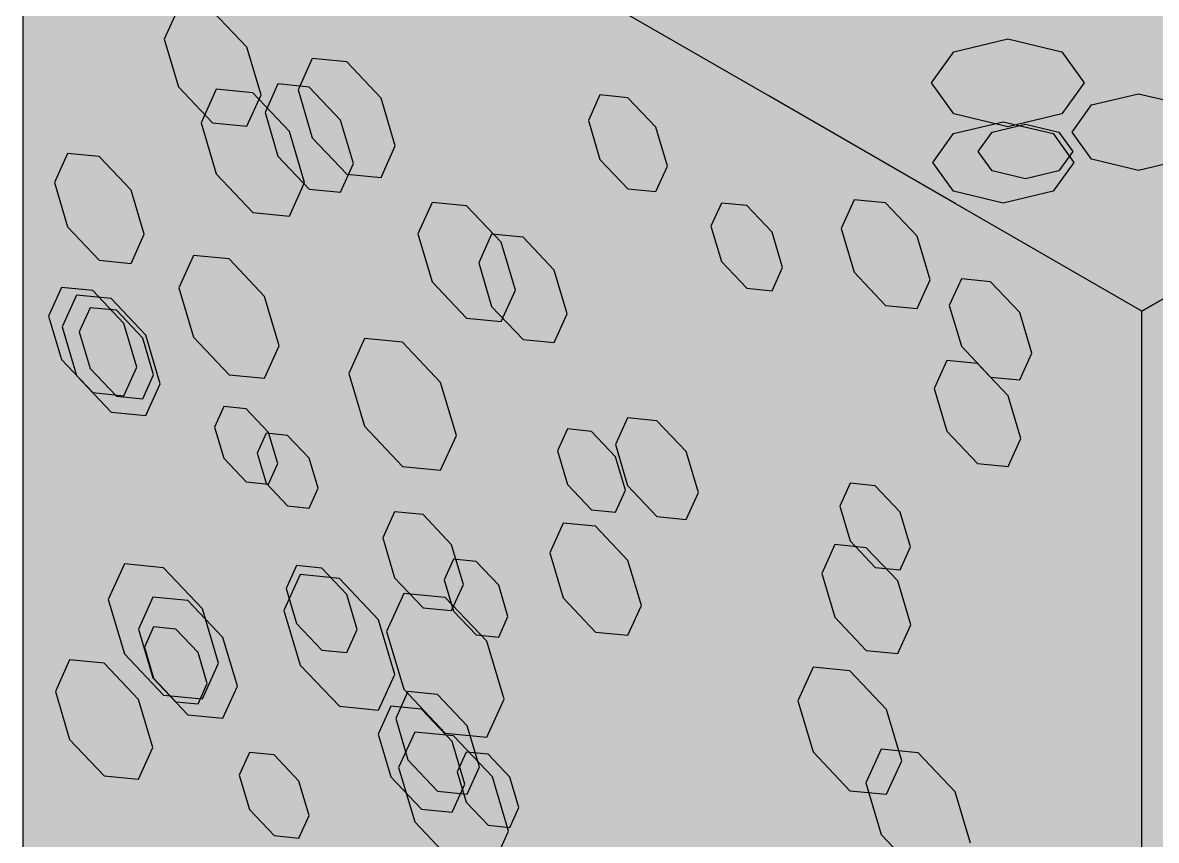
# Model space of a CAD drawing. Header units: metres. Extents: x 0 to 14.2, y 0 to 5.9.
# Drawn here: x 11.7598 to 12.023, y 0.8121 to 1.002 of the extents above; entities that cross this region are included whole.
import ezdxf

# ---------------------------------------------------------------- set-up
doc = ezdxf.new("R2010")
doc.units = ezdxf.units.M
doc.header["$LTSCALE"] = 0.25
doc.layers.add('ISO-ARISTAS', color=8, linetype='CONTINUOUS')
doc.layers.add('ISO-CONCRETO-SUP', color=254, linetype='CONTINUOUS', true_color=0xe8e8e8)

msp = doc.modelspace()

# ---------------------------------------------------------------- linework, layer by layer
at = {"layer": 'ISO-ARISTAS', "color": 250}
for p, q in [((11.75981, 1.025), (11.75981, 0.965)), ((11.93301, 0.985), (11.88971, 1.01)), ((11.93301, 0.985), (11.88971, 1.01)), ((11.79596, 1.00551), (11.79266, 0.99823)), ((11.81186, 0.99633), (11.80391, 1.00472)), ((11.79266, 0.99823), (11.79596, 0.98714)), ((11.97601, 0.99527), (11.98852, 0.99826)), ((11.98852, 0.99826), (12.00103, 0.99527)), ((11.81515, 0.98524), (11.81186, 0.99633)), ((11.97082, 0.98805), (11.97601, 0.99527)), ((12.00103, 0.99527), (12.00622, 0.98805)), ((11.82705, 0.99374), (11.82375, 0.98643)), ((11.83503, 0.99295), (11.82705, 0.99374)), ((11.84302, 0.98452), (11.83503, 0.99295)), ((11.79596, 0.98714), (11.80391, 0.97875)), ((11.81908, 0.98779), (11.81607, 0.98115)), ((11.82633, 0.98707), (11.81908, 0.98779)), ((11.83359, 0.97941), (11.82633, 0.98707)), ((11.97601, 0.98082), (11.97082, 0.98805)), ((12.00622, 0.98805), (12.00103, 0.98082)), ((11.80475, 0.98655), (11.80123, 0.97877)), ((11.81324, 0.98571), (11.80475, 0.98655)), ((11.81186, 0.97796), (11.81515, 0.98524)), ((11.82173, 0.97674), (11.81324, 0.98571)), ((11.82375, 0.98643), (11.82705, 0.97531)), ((11.84632, 0.9734), (11.84302, 0.98452)), ((11.89382, 0.98524), (11.89114, 0.97931)), ((11.9003, 0.9846), (11.89382, 0.98524)), ((11.90679, 0.97776), (11.9003, 0.9846)), ((11.97631, 0.96), (11.93301, 0.985)), ((11.97631, 0.96), (11.93301, 0.985)), ((12.00795, 0.98293), (12.01887, 0.98554)), ((12.01887, 0.98554), (12.0298, 0.98293)), ((12.00342, 0.97662), (12.00795, 0.98293)), ((11.81607, 0.98115), (11.81908, 0.97104)), ((11.83659, 0.9693), (11.83359, 0.97941)), ((11.89114, 0.97931), (11.89382, 0.97027)), ((11.98852, 0.97783), (11.97601, 0.98082)), ((12.00103, 0.98082), (11.98852, 0.97783)), ((11.80123, 0.97877), (11.80475, 0.96693)), ((11.80391, 0.97875), (11.81186, 0.97796)), ((11.82525, 0.9649), (11.82173, 0.97674)), ((11.90947, 0.96872), (11.90679, 0.97776)), ((11.97587, 0.97625), (11.98745, 0.97901)), ((11.98164, 0.97211), (11.98485, 0.97659)), ((11.98485, 0.97659), (11.99261, 0.97844)), ((11.98745, 0.97901), (11.99902, 0.97625)), ((11.99261, 0.97844), (12.00037, 0.97659)), ((12.00037, 0.97659), (12.00358, 0.97211)), ((12.00795, 0.97031), (12.00342, 0.97662)), ((11.82705, 0.97531), (11.83503, 0.96688)), ((11.97107, 0.96956), (11.97587, 0.97625)), ((11.99902, 0.97625), (12.00382, 0.96956)), ((11.77022, 0.97167), (11.76716, 0.96492)), ((11.7776, 0.97094), (11.77022, 0.97167)), ((11.84302, 0.96609), (11.84632, 0.9734)), ((11.98485, 0.96763), (11.98164, 0.97211)), ((12.00358, 0.97211), (12.00037, 0.96763)), ((11.78498, 0.96315), (11.7776, 0.97094)), ((11.81908, 0.97104), (11.82633, 0.96338)), ((11.83359, 0.96266), (11.83659, 0.9693)), ((11.89382, 0.97027), (11.9003, 0.96343)), ((11.90679, 0.96279), (11.90947, 0.96872)), ((11.97587, 0.96288), (11.97107, 0.96956)), ((12.00382, 0.96956), (11.99902, 0.96288)), ((12.01887, 0.9677), (12.00795, 0.97031)), ((12.0298, 0.97031), (12.01887, 0.9677)), ((11.80475, 0.96693), (11.81324, 0.95796)), ((11.83503, 0.96688), (11.84302, 0.96609)), ((11.99261, 0.96577), (11.98485, 0.96763)), ((12.00037, 0.96763), (11.99261, 0.96577)), ((11.75981, 0.965), (11.75981, 0.905)), ((11.76716, 0.96492), (11.77022, 0.95463)), ((11.82173, 0.95712), (11.82525, 0.9649)), ((11.82633, 0.96338), (11.83359, 0.96266)), ((11.9003, 0.96343), (11.90679, 0.96279)), ((12.01962, 0.935), (12.07158, 0.965)), ((12.07158, 0.965), (12.01962, 0.935)), ((11.78803, 0.95287), (11.78498, 0.96315)), ((11.95286, 0.96088), (11.94984, 0.95421)), ((11.96015, 0.96016), (11.95286, 0.96088)), ((11.98745, 0.96011), (11.97587, 0.96288)), ((11.99902, 0.96288), (11.98745, 0.96011)), ((11.85489, 0.96027), (11.85158, 0.95295)), ((11.86288, 0.95948), (11.85489, 0.96027)), ((11.87087, 0.95104), (11.86288, 0.95948)), ((11.92201, 0.96013), (11.91958, 0.95474)), ((11.92789, 0.95954), (11.92201, 0.96013)), ((11.93378, 0.95333), (11.92789, 0.95954)), ((11.96744, 0.95246), (11.96015, 0.96016)), ((12.01962, 0.935), (11.97631, 0.96)), ((12.01962, 0.935), (11.97631, 0.96)), ((11.81324, 0.95796), (11.82173, 0.95712)), ((11.77022, 0.95463), (11.7776, 0.94684)), ((11.78498, 0.94611), (11.78803, 0.95287)), ((11.85158, 0.95295), (11.85489, 0.94181)), ((11.86868, 0.95293), (11.86567, 0.94627)), ((11.87596, 0.95221), (11.86868, 0.95293)), ((11.91958, 0.95474), (11.92201, 0.94654)), ((11.93621, 0.94514), (11.93378, 0.95333)), ((11.94984, 0.95421), (11.95286, 0.94404)), ((11.87418, 0.9399), (11.87087, 0.95104)), ((11.88323, 0.94453), (11.87596, 0.95221)), ((11.97046, 0.9423), (11.96744, 0.95246)), ((11.79949, 0.94797), (11.79608, 0.94043)), ((11.80773, 0.94716), (11.79949, 0.94797)), ((11.7776, 0.94684), (11.78498, 0.94611)), ((11.81597, 0.93846), (11.80773, 0.94716)), ((11.86567, 0.94627), (11.86868, 0.93613)), ((11.92201, 0.94654), (11.92789, 0.94033)), ((11.93378, 0.93975), (11.93621, 0.94514)), ((11.88625, 0.93439), (11.88323, 0.94453)), ((11.95286, 0.94404), (11.96015, 0.93634)), ((11.96744, 0.93562), (11.97046, 0.9423)), ((11.97774, 0.94251), (11.97493, 0.93631)), ((11.98452, 0.94184), (11.97774, 0.94251)), ((11.7688, 0.94053), (11.76579, 0.93388)), ((11.77606, 0.93981), (11.7688, 0.94053)), ((11.78332, 0.93215), (11.77606, 0.93981)), ((11.79608, 0.94043), (11.79949, 0.92895)), ((11.85489, 0.94181), (11.86288, 0.93337)), ((11.87087, 0.93258), (11.87418, 0.9399)), ((11.92789, 0.94033), (11.93378, 0.93975)), ((11.99129, 0.93469), (11.98452, 0.94184)), ((11.77229, 0.93873), (11.76895, 0.93134)), ((11.78036, 0.93793), (11.77229, 0.93873)), ((11.78842, 0.92941), (11.78036, 0.93793)), ((11.81938, 0.92698), (11.81597, 0.93846)), ((11.77545, 0.93582), (11.77292, 0.93023)), ((11.78156, 0.93522), (11.77545, 0.93582)), ((11.78767, 0.92877), (11.78156, 0.93522)), ((11.86868, 0.93613), (11.87596, 0.92845)), ((11.88323, 0.92773), (11.88625, 0.93439)), ((11.96015, 0.93634), (11.96744, 0.93562)), ((11.97493, 0.93631), (11.97774, 0.92687)), ((11.9941, 0.92524), (11.99129, 0.93469)), ((12.01962, 0.875), (12.01962, 0.935)), ((12.01962, 0.875), (12.01962, 0.935)), ((11.76579, 0.93388), (11.7688, 0.92376)), ((11.78632, 0.92203), (11.78332, 0.93215)), ((11.86288, 0.93337), (11.87087, 0.93258)), ((11.76895, 0.93134), (11.77229, 0.9201)), ((11.77292, 0.93023), (11.77545, 0.92171)), ((11.79176, 0.91817), (11.78842, 0.92941)), ((11.79021, 0.92025), (11.78767, 0.92877)), ((11.79949, 0.92895), (11.80773, 0.92025)), ((11.81597, 0.91944), (11.81938, 0.92698)), ((11.83918, 0.92865), (11.83553, 0.92057)), ((11.84801, 0.92778), (11.83918, 0.92865)), ((11.85683, 0.91846), (11.84801, 0.92778)), ((11.87596, 0.92845), (11.88323, 0.92773)), ((11.97774, 0.92687), (11.98452, 0.91971)), ((11.7688, 0.92376), (11.77606, 0.9161)), ((11.99129, 0.91904), (11.9941, 0.92524)), ((11.77545, 0.92171), (11.78156, 0.91526)), ((11.78332, 0.91538), (11.78632, 0.92203)), ((11.97439, 0.92356), (11.97144, 0.91706)), ((11.98149, 0.92285), (11.97439, 0.92356)), ((11.98859, 0.91536), (11.98149, 0.92285)), ((11.77229, 0.9201), (11.78036, 0.91159)), ((11.78767, 0.91466), (11.79021, 0.92025)), ((11.80773, 0.92025), (11.81597, 0.91944)), ((11.83553, 0.92057), (11.83918, 0.90827)), ((11.98452, 0.91971), (11.99129, 0.91904)), ((11.77606, 0.9161), (11.78332, 0.91538)), ((11.78842, 0.91079), (11.79176, 0.91817)), ((11.86049, 0.90616), (11.85683, 0.91846)), ((11.97144, 0.91706), (11.97439, 0.90715)), ((11.78156, 0.91526), (11.78767, 0.91466)), ((11.99153, 0.90546), (11.98859, 0.91536)), ((11.78036, 0.91159), (11.78842, 0.91079)), ((11.80652, 0.91284), (11.80437, 0.90809)), ((11.81171, 0.91233), (11.80652, 0.91284)), ((11.8169, 0.90685), (11.81171, 0.91233)), ((11.80437, 0.90809), (11.80652, 0.90085)), ((11.83918, 0.90827), (11.84801, 0.89896)), ((11.90023, 0.91026), (11.89741, 0.90402)), ((11.90705, 0.90958), (11.90023, 0.91026)), ((11.91386, 0.90239), (11.90705, 0.90958)), ((11.8163, 0.90665), (11.81422, 0.90206)), ((11.82131, 0.90615), (11.8163, 0.90665)), ((11.81905, 0.89961), (11.8169, 0.90685)), ((11.82632, 0.90086), (11.82131, 0.90615)), ((11.85683, 0.89808), (11.86049, 0.90616)), ((11.8863, 0.90765), (11.88399, 0.90254)), ((11.89188, 0.90709), (11.8863, 0.90765)), ((11.89746, 0.9012), (11.89188, 0.90709)), ((11.97439, 0.90715), (11.98149, 0.89966)), ((11.98859, 0.89895), (11.99153, 0.90546)), ((11.75981, 0.905), (11.75981, 0.845)), ((11.89741, 0.90402), (11.90023, 0.89452)), ((11.80652, 0.90085), (11.81171, 0.89537)), ((11.81422, 0.90206), (11.8163, 0.89507)), ((11.8284, 0.89387), (11.82632, 0.90086)), ((11.88399, 0.90254), (11.8863, 0.89476)), ((11.89978, 0.89342), (11.89746, 0.9012)), ((11.91669, 0.89289), (11.91386, 0.90239)), ((11.8169, 0.89486), (11.81905, 0.89961)), ((11.84801, 0.89896), (11.85683, 0.89808)), ((11.98149, 0.89966), (11.98859, 0.89895)), ((11.81171, 0.89537), (11.8169, 0.89486)), ((11.8163, 0.89507), (11.82131, 0.88977)), ((11.95189, 0.89504), (11.94948, 0.88972)), ((11.95769, 0.89446), (11.95189, 0.89504)), ((11.82632, 0.88928), (11.8284, 0.89387)), ((11.8863, 0.89476), (11.89188, 0.88887)), ((11.89746, 0.88831), (11.89978, 0.89342)), ((11.90023, 0.89452), (11.90705, 0.88732)), ((11.91386, 0.88665), (11.91669, 0.89289)), ((11.9635, 0.88833), (11.95769, 0.89446)), ((11.82131, 0.88977), (11.82632, 0.88928)), ((11.94948, 0.88972), (11.95189, 0.88163)), ((11.84614, 0.8884), (11.8434, 0.88234)), ((11.85276, 0.88775), (11.84614, 0.8884)), ((11.85938, 0.88076), (11.85276, 0.88775)), ((11.89188, 0.88887), (11.89746, 0.88831)), ((11.90705, 0.88732), (11.91386, 0.88665)), ((11.9659, 0.88024), (11.9635, 0.88833)), ((11.88527, 0.8858), (11.88215, 0.87891)), ((11.8928, 0.88505), (11.88527, 0.8858)), ((11.90033, 0.87711), (11.8928, 0.88505)), ((11.8434, 0.88234), (11.84614, 0.87311)), ((11.86213, 0.87153), (11.85938, 0.88076)), ((11.94835, 0.88078), (11.94532, 0.87409)), ((11.95566, 0.88006), (11.94835, 0.88078)), ((11.95189, 0.88163), (11.95769, 0.8755)), ((11.96296, 0.87234), (11.95566, 0.88006)), ((11.9635, 0.87493), (11.9659, 0.88024)), ((11.85984, 0.87741), (11.85768, 0.87262)), ((11.86508, 0.87689), (11.85984, 0.87741)), ((11.87031, 0.87137), (11.86508, 0.87689)), ((11.88215, 0.87891), (11.88527, 0.86842)), ((11.90344, 0.86662), (11.90033, 0.87711)), ((11.78342, 0.87632), (11.77966, 0.86802)), ((11.79248, 0.87542), (11.78342, 0.87632)), ((11.80154, 0.86586), (11.79248, 0.87542)), ((11.82424, 0.87381), (11.82047, 0.86549)), ((11.82341, 0.8759), (11.82099, 0.87056)), ((11.82924, 0.87533), (11.82341, 0.8759)), ((11.83333, 0.87291), (11.82424, 0.87381)), ((11.83507, 0.86917), (11.82924, 0.87533)), ((11.94532, 0.87409), (11.94835, 0.8639)), ((11.95769, 0.8755), (11.9635, 0.87493)), ((12.01962, 0.815), (12.01962, 0.875)), ((12.01962, 0.815), (12.01962, 0.875)), ((11.84242, 0.86332), (11.83333, 0.87291)), ((11.84614, 0.87311), (11.85276, 0.86612)), ((11.85768, 0.87262), (11.85984, 0.86533)), ((11.85938, 0.86547), (11.86213, 0.87153)), ((11.87247, 0.86408), (11.87031, 0.87137)), ((11.96599, 0.86215), (11.96296, 0.87234)), ((11.79005, 0.8686), (11.78668, 0.86116)), ((11.79817, 0.86779), (11.79005, 0.8686)), ((11.82099, 0.87056), (11.82341, 0.86243)), ((11.83749, 0.86104), (11.83507, 0.86917)), ((11.84826, 0.86947), (11.84427, 0.86064)), ((11.85791, 0.86852), (11.84826, 0.86947)), ((11.86756, 0.85833), (11.85791, 0.86852)), ((11.77966, 0.86802), (11.78342, 0.85539)), ((11.80629, 0.85922), (11.79817, 0.86779)), ((11.85276, 0.86612), (11.85938, 0.86547)), ((11.88527, 0.86842), (11.8928, 0.86047)), ((11.90033, 0.85972), (11.90344, 0.86662)), ((11.8053, 0.85322), (11.80154, 0.86586)), ((11.82047, 0.86549), (11.82424, 0.85282)), ((11.84618, 0.85065), (11.84242, 0.86332)), ((11.85984, 0.86533), (11.86508, 0.85981)), ((11.87031, 0.85929), (11.87247, 0.86408)), ((11.94835, 0.8639), (11.95566, 0.85619)), ((11.78668, 0.86116), (11.79005, 0.84984)), ((11.79021, 0.86166), (11.78807, 0.85694)), ((11.79537, 0.86115), (11.79021, 0.86166)), ((11.80053, 0.8557), (11.79537, 0.86115)), ((11.82341, 0.86243), (11.82924, 0.85628)), ((11.83507, 0.8557), (11.83749, 0.86104)), ((11.84427, 0.86064), (11.84826, 0.84719)), ((11.96296, 0.85546), (11.96599, 0.86215)), ((11.80965, 0.8479), (11.80629, 0.85922)), ((11.86508, 0.85981), (11.87031, 0.85929)), ((11.87156, 0.84488), (11.86756, 0.85833)), ((11.8928, 0.86047), (11.90033, 0.85972)), ((11.78342, 0.85539), (11.79248, 0.84582)), ((11.78807, 0.85694), (11.79021, 0.84974)), ((11.80267, 0.84851), (11.80053, 0.8557)), ((11.82924, 0.85628), (11.83507, 0.8557)), ((11.95566, 0.85619), (11.96296, 0.85546)), ((11.77071, 0.85403), (11.76739, 0.8467)), ((11.77871, 0.85323), (11.77071, 0.85403)), ((11.78672, 0.84478), (11.77871, 0.85323)), ((11.80154, 0.84493), (11.8053, 0.85322)), ((11.82424, 0.85282), (11.83333, 0.84323)), ((11.84242, 0.84233), (11.84618, 0.85065)), ((11.94331, 0.8523), (11.93978, 0.8445)), ((11.95184, 0.85145), (11.94331, 0.8523)), ((11.96036, 0.84246), (11.95184, 0.85145)), ((11.79005, 0.84984), (11.79817, 0.84127)), ((11.79021, 0.84974), (11.79537, 0.84429)), ((11.80053, 0.84378), (11.80267, 0.84851)), ((11.80629, 0.84047), (11.80965, 0.8479)), ((11.75981, 0.845), (11.75981, 0.785)), ((11.76739, 0.8467), (11.77071, 0.83554)), ((11.79248, 0.84582), (11.80154, 0.84493)), ((11.84926, 0.84666), (11.84642, 0.84037)), ((11.84826, 0.84719), (11.85791, 0.837)), ((11.85614, 0.84598), (11.84926, 0.84666)), ((11.86301, 0.83872), (11.85614, 0.84598)), ((11.86756, 0.83604), (11.87156, 0.84488)), ((11.79003, 0.83362), (11.78672, 0.84478)), ((11.79537, 0.84429), (11.80053, 0.84378)), ((11.83333, 0.84323), (11.84242, 0.84233)), ((11.8453, 0.84327), (11.84235, 0.83677)), ((11.8524, 0.84257), (11.8453, 0.84327)), ((11.85951, 0.83507), (11.8524, 0.84257)), ((11.93978, 0.8445), (11.94331, 0.83262)), ((11.96389, 0.83058), (11.96036, 0.84246)), ((11.79817, 0.84127), (11.80629, 0.84047)), ((11.84642, 0.84037), (11.84926, 0.83078)), ((11.85082, 0.83725), (11.84708, 0.82899)), ((11.85984, 0.83636), (11.85082, 0.83725)), ((11.85791, 0.837), (11.86756, 0.83604)), ((11.86586, 0.82914), (11.86301, 0.83872)), ((11.77071, 0.83554), (11.77871, 0.82709)), ((11.84235, 0.83677), (11.8453, 0.82686)), ((11.86245, 0.82516), (11.85951, 0.83507)), ((11.86887, 0.82683), (11.85984, 0.83636)), ((11.78672, 0.82629), (11.79003, 0.83362)), ((11.81244, 0.8325), (11.81007, 0.82725)), ((11.81818, 0.83193), (11.81244, 0.8325)), ((11.82392, 0.82587), (11.81818, 0.83193)), ((11.86279, 0.83261), (11.8607, 0.82798)), ((11.86785, 0.83211), (11.86279, 0.83261)), ((11.87291, 0.82677), (11.86785, 0.83211)), ((11.94331, 0.83262), (11.95184, 0.82362)), ((11.95913, 0.83328), (11.95558, 0.82542)), ((11.96772, 0.83243), (11.95913, 0.83328)), ((11.97631, 0.82336), (11.96772, 0.83243)), ((11.84926, 0.83078), (11.85614, 0.82353)), ((11.86301, 0.82285), (11.86586, 0.82914)), ((11.96036, 0.82278), (11.96389, 0.83058)), ((11.77871, 0.82709), (11.78672, 0.82629)), ((11.81007, 0.82725), (11.81244, 0.81925)), ((11.8453, 0.82686), (11.8524, 0.81936)), ((11.84708, 0.82899), (11.85082, 0.81641)), ((11.8607, 0.82798), (11.86279, 0.82093)), ((11.87261, 0.81425), (11.86887, 0.82683)), ((11.87501, 0.81972), (11.87291, 0.82677)), ((11.82629, 0.81788), (11.82392, 0.82587)), ((11.85951, 0.81866), (11.86245, 0.82516)), ((11.95558, 0.82542), (11.95913, 0.81345)), ((11.85614, 0.82353), (11.86301, 0.82285)), ((11.95184, 0.82362), (11.96036, 0.82278)), ((11.97986, 0.8114), (11.97631, 0.82336)), ((11.81244, 0.81925), (11.81818, 0.8132)), ((11.8524, 0.81936), (11.85951, 0.81866)), ((11.86279, 0.82093), (11.86785, 0.81559)), ((11.87291, 0.81509), (11.87501, 0.81972)), ((11.82392, 0.81263), (11.82629, 0.81788)), ((11.85082, 0.81641), (11.85984, 0.80688)), ((11.86785, 0.81559), (11.87291, 0.81509)), ((11.86887, 0.80599), (11.87261, 0.81425)), ((11.95913, 0.81345), (11.96772, 0.80439)), ((12.01962, 0.755), (12.01962, 0.815)), ((12.01962, 0.755), (12.01962, 0.815)), ((11.81818, 0.8132), (11.82392, 0.81263))]:
    msp.add_line(p, q, dxfattribs=at)
at = {"layer": 'ISO-CONCRETO-SUP', "true_color": 0x5a554f}
for points in [[(11.75981, 1.025), (11.80311, 1), (11.75981, 1.085), (11.80311, 1.06)], [(11.80311, 1), (11.84641, 0.975), (11.80311, 1.06), (11.84641, 1.035)], [(11.84641, 0.975), (11.88971, 0.95), (11.84641, 1.035), (11.88971, 1.01)], [(11.75981, 0.965), (11.80311, 0.94), (11.75981, 1.025), (11.80311, 1)], [(11.88971, 0.95), (11.93301, 0.925), (11.88971, 1.01), (11.93301, 0.985)], [(11.80311, 0.94), (11.84641, 0.915), (11.80311, 1), (11.84641, 0.975)], [(11.93301, 0.925), (11.97631, 0.9), (11.93301, 0.985), (11.97631, 0.96)], [(11.84641, 0.915), (11.88971, 0.89), (11.84641, 0.975), (11.88971, 0.95)], [(11.75981, 0.905), (11.80311, 0.88), (11.75981, 0.965), (11.80311, 0.94)], [(11.97631, 0.9), (12.01962, 0.875), (11.97631, 0.96), (12.01962, 0.935)], [(11.88971, 0.89), (11.93301, 0.865), (11.88971, 0.95), (11.93301, 0.925)], [(11.80311, 0.88), (11.84641, 0.855), (11.80311, 0.94), (11.84641, 0.915)], [(11.93301, 0.865), (11.97631, 0.84), (11.93301, 0.925), (11.97631, 0.9)], [(11.84641, 0.855), (11.88971, 0.83), (11.84641, 0.915), (11.88971, 0.89)], [(11.75981, 0.845), (11.80311, 0.82), (11.75981, 0.905), (11.80311, 0.88)], [(11.97631, 0.84), (12.01962, 0.815), (11.97631, 0.9), (12.01962, 0.875)], [(11.88971, 0.83), (11.93301, 0.805), (11.88971, 0.89), (11.93301, 0.865)], [(11.80311, 0.82), (11.84641, 0.795), (11.80311, 0.88), (11.84641, 0.855)], [(11.93301, 0.805), (11.97631, 0.78), (11.93301, 0.865), (11.97631, 0.84)], [(11.84641, 0.795), (11.88971, 0.77), (11.84641, 0.855), (11.88971, 0.83)], [(11.75981, 0.785), (11.80311, 0.76), (11.75981, 0.845), (11.80311, 0.82)], [(11.97631, 0.78), (12.01962, 0.755), (11.97631, 0.84), (12.01962, 0.815)], [(11.88971, 0.77), (11.93301, 0.745), (11.88971, 0.83), (11.93301, 0.805)], [(11.80311, 0.76), (11.84641, 0.735), (11.80311, 0.82), (11.84641, 0.795)]]:
    msp.add_solid(points, dxfattribs=at)
at = {"layer": 'ISO-CONCRETO-SUP', "true_color": 0x645f58}
for points in [[(12.03694, 1.045), (12.08024, 1.02), (11.98497, 1.015), (12.02828, 0.99)], [(11.94167, 1.04), (11.98497, 1.015), (11.88971, 1.01), (11.93301, 0.985)], [(11.98497, 1.015), (12.02828, 0.99), (11.93301, 0.985), (11.97631, 0.96)], [(12.02828, 0.99), (12.07158, 0.965), (11.97631, 0.96), (12.01962, 0.935)]]:
    msp.add_solid(points, dxfattribs=at)
at = {"layer": 'ISO-CONCRETO-SUP', "true_color": 0x797165}
for points in [[(11.79266, 0.99823), (11.80391, 1.00472), (11.79596, 1.00551)], [(11.79266, 0.99823), (11.81186, 0.99633), (11.80391, 1.00472)], [(11.79266, 0.99823), (11.79596, 0.98714), (11.80391, 0.97875)], [(11.79266, 0.99823), (11.80391, 0.97875), (11.81186, 0.97796)], [(11.79266, 0.99823), (11.81186, 0.97796), (11.81515, 0.98524)], [(11.79266, 0.99823), (11.81515, 0.98524), (11.81186, 0.99633)], [(11.86567, 0.94627), (11.87596, 0.95221), (11.86868, 0.95293)], [(11.86567, 0.94627), (11.88323, 0.94453), (11.87596, 0.95221)], [(11.86567, 0.94627), (11.86868, 0.93613), (11.87596, 0.92845)], [(11.86567, 0.94627), (11.87596, 0.92845), (11.88323, 0.92773)], [(11.86567, 0.94627), (11.88323, 0.92773), (11.88625, 0.93439)], [(11.86567, 0.94627), (11.88625, 0.93439), (11.88323, 0.94453)], [(11.83553, 0.92057), (11.84801, 0.92778), (11.83918, 0.92865)], [(11.83553, 0.92057), (11.85683, 0.91846), (11.84801, 0.92778)], [(11.83553, 0.92057), (11.83918, 0.90827), (11.84801, 0.89896)], [(11.83553, 0.92057), (11.84801, 0.89896), (11.85683, 0.89808)], [(11.83553, 0.92057), (11.85683, 0.89808), (11.86049, 0.90616)], [(11.83553, 0.92057), (11.86049, 0.90616), (11.85683, 0.91846)], [(11.80437, 0.90809), (11.81171, 0.91233), (11.80652, 0.91284)], [(11.80437, 0.90809), (11.8169, 0.90685), (11.81171, 0.91233)], [(11.80437, 0.90809), (11.80652, 0.90085), (11.81171, 0.89537)], [(11.80437, 0.90809), (11.81171, 0.89537), (11.8169, 0.89486)], [(11.80437, 0.90809), (11.8169, 0.89486), (11.81905, 0.89961)], [(11.80437, 0.90809), (11.81905, 0.89961), (11.8169, 0.90685)], [(11.8434, 0.88234), (11.85276, 0.88775), (11.84614, 0.8884)], [(11.8434, 0.88234), (11.85938, 0.88076), (11.85276, 0.88775)], [(11.8434, 0.88234), (11.84614, 0.87311), (11.85276, 0.86612)], [(11.8434, 0.88234), (11.85276, 0.86612), (11.85938, 0.86547)], [(11.8434, 0.88234), (11.85938, 0.86547), (11.86213, 0.87153)], [(11.8434, 0.88234), (11.86213, 0.87153), (11.85938, 0.88076)], [(11.77966, 0.86802), (11.79248, 0.87542), (11.78342, 0.87632)], [(11.77966, 0.86802), (11.80154, 0.86586), (11.79248, 0.87542)], [(11.77966, 0.86802), (11.78342, 0.85539), (11.79248, 0.84582)], [(11.77966, 0.86802), (11.79248, 0.84582), (11.80154, 0.84493)], [(11.77966, 0.86802), (11.80154, 0.84493), (11.8053, 0.85322)], [(11.77966, 0.86802), (11.8053, 0.85322), (11.80154, 0.86586)], [(11.76739, 0.8467), (11.77871, 0.85323), (11.77071, 0.85403)], [(11.76739, 0.8467), (11.78672, 0.84478), (11.77871, 0.85323)], [(11.76739, 0.8467), (11.77071, 0.83554), (11.77871, 0.82709)], [(11.76739, 0.8467), (11.77871, 0.82709), (11.78672, 0.82629)], [(11.76739, 0.8467), (11.78672, 0.82629), (11.79003, 0.83362)], [(11.76739, 0.8467), (11.79003, 0.83362), (11.78672, 0.84478)], [(11.8607, 0.82798), (11.86785, 0.83211), (11.86279, 0.83261)], [(11.8607, 0.82798), (11.87291, 0.82677), (11.86785, 0.83211)], [(11.8607, 0.82798), (11.86279, 0.82093), (11.86785, 0.81559)], [(11.8607, 0.82798), (11.86785, 0.81559), (11.87291, 0.81509)], [(11.8607, 0.82798), (11.87291, 0.81509), (11.87501, 0.81972)], [(11.8607, 0.82798), (11.87501, 0.81972), (11.87291, 0.82677)]]:
    msp.add_solid(points, dxfattribs=at)
at = {"layer": 'ISO-CONCRETO-SUP', "true_color": 0x867d70}
for points in [[(11.97601, 0.98082), (11.97601, 0.99527), (11.98852, 0.99826)], [(11.97601, 0.98082), (11.98852, 0.99826), (12.00103, 0.99527)], [(11.97601, 0.98082), (11.97082, 0.98805), (11.97601, 0.99527)], [(11.97601, 0.98082), (12.00103, 0.99527), (12.00622, 0.98805)], [(11.97601, 0.98082), (12.00622, 0.98805), (12.00103, 0.98082)], [(12.00795, 0.97031), (12.00795, 0.98293), (12.01887, 0.98554)], [(12.00795, 0.97031), (12.01887, 0.98554), (12.0298, 0.98293)], [(12.00795, 0.97031), (12.00342, 0.97662), (12.00795, 0.98293)], [(12.00795, 0.97031), (12.0298, 0.98293), (12.03432, 0.97662)], [(11.97601, 0.98082), (12.00103, 0.98082), (11.98852, 0.97783)], [(12.00795, 0.97031), (12.03432, 0.97662), (12.0298, 0.97031)], [(12.00795, 0.97031), (12.0298, 0.97031), (12.01887, 0.9677)]]:
    msp.add_solid(points, dxfattribs=at)
at = {"layer": 'ISO-CONCRETO-SUP', "true_color": 0x67625a}
for points in [[(11.82375, 0.98643), (11.83503, 0.99295), (11.82705, 0.99374)], [(11.82375, 0.98643), (11.84302, 0.98452), (11.83503, 0.99295)], [(11.81607, 0.98115), (11.82633, 0.98707), (11.81908, 0.98779)], [(11.81607, 0.98115), (11.83359, 0.97941), (11.82633, 0.98707)], [(11.82375, 0.98643), (11.82705, 0.97531), (11.83503, 0.96688)], [(11.82375, 0.98643), (11.83503, 0.96688), (11.84302, 0.96609)], [(11.82375, 0.98643), (11.84302, 0.96609), (11.84632, 0.9734)], [(11.82375, 0.98643), (11.84632, 0.9734), (11.84302, 0.98452)], [(11.89114, 0.97931), (11.9003, 0.9846), (11.89382, 0.98524)], [(11.89114, 0.97931), (11.90679, 0.97776), (11.9003, 0.9846)], [(11.81607, 0.98115), (11.81908, 0.97104), (11.82633, 0.96338)], [(11.81607, 0.98115), (11.82633, 0.96338), (11.83359, 0.96266)], [(11.81607, 0.98115), (11.83359, 0.96266), (11.83659, 0.9693)], [(11.81607, 0.98115), (11.83659, 0.9693), (11.83359, 0.97941)], [(11.89114, 0.97931), (11.89382, 0.97027), (11.9003, 0.96343)], [(11.89114, 0.97931), (11.9003, 0.96343), (11.90679, 0.96279)], [(11.89114, 0.97931), (11.90679, 0.96279), (11.90947, 0.96872)], [(11.89114, 0.97931), (11.90947, 0.96872), (11.90679, 0.97776)], [(11.97144, 0.91706), (11.98149, 0.92285), (11.97439, 0.92356)], [(11.97144, 0.91706), (11.98859, 0.91536), (11.98149, 0.92285)], [(11.97144, 0.91706), (11.97439, 0.90715), (11.98149, 0.89966)], [(11.97144, 0.91706), (11.98149, 0.89966), (11.98859, 0.89895)], [(11.97144, 0.91706), (11.98859, 0.89895), (11.99153, 0.90546)], [(11.97144, 0.91706), (11.99153, 0.90546), (11.98859, 0.91536)], [(11.82099, 0.87056), (11.82924, 0.87533), (11.82341, 0.8759)], [(11.82099, 0.87056), (11.83507, 0.86917), (11.82924, 0.87533)], [(11.82099, 0.87056), (11.82341, 0.86243), (11.82924, 0.85628)], [(11.82099, 0.87056), (11.82924, 0.85628), (11.83507, 0.8557)], [(11.82099, 0.87056), (11.83507, 0.8557), (11.83749, 0.86104)], [(11.82099, 0.87056), (11.83749, 0.86104), (11.83507, 0.86917)], [(11.93978, 0.8445), (11.95184, 0.85145), (11.94331, 0.8523)], [(11.93978, 0.8445), (11.96036, 0.84246), (11.95184, 0.85145)], [(11.93978, 0.8445), (11.94331, 0.83262), (11.95184, 0.82362)], [(11.93978, 0.8445), (11.95184, 0.82362), (11.96036, 0.82278)], [(11.93978, 0.8445), (11.96036, 0.82278), (11.96389, 0.83058)], [(11.93978, 0.8445), (11.96389, 0.83058), (11.96036, 0.84246)]]:
    msp.add_solid(points, dxfattribs=at)
at = {"layer": 'ISO-CONCRETO-SUP', "true_color": 0x81796d}
for points in [[(11.80123, 0.97877), (11.81324, 0.98571), (11.80475, 0.98655)], [(11.80123, 0.97877), (11.82173, 0.97674), (11.81324, 0.98571)], [(11.80123, 0.97877), (11.80475, 0.96693), (11.81324, 0.95796)], [(11.80123, 0.97877), (11.81324, 0.95796), (11.82173, 0.95712)], [(11.80123, 0.97877), (11.82173, 0.95712), (11.82525, 0.9649)], [(11.80123, 0.97877), (11.82525, 0.9649), (11.82173, 0.97674)], [(11.94984, 0.95421), (11.96015, 0.96016), (11.95286, 0.96088)], [(11.94984, 0.95421), (11.96744, 0.95246), (11.96015, 0.96016)], [(11.94984, 0.95421), (11.95286, 0.94404), (11.96015, 0.93634)], [(11.94984, 0.95421), (11.96015, 0.93634), (11.96744, 0.93562)], [(11.94984, 0.95421), (11.96744, 0.93562), (11.97046, 0.9423)], [(11.94984, 0.95421), (11.97046, 0.9423), (11.96744, 0.95246)], [(11.79608, 0.94043), (11.80773, 0.94716), (11.79949, 0.94797)], [(11.79608, 0.94043), (11.81597, 0.93846), (11.80773, 0.94716)], [(11.97493, 0.93631), (11.98452, 0.94184), (11.97774, 0.94251)], [(11.79608, 0.94043), (11.79949, 0.92895), (11.80773, 0.92025)], [(11.79608, 0.94043), (11.80773, 0.92025), (11.81597, 0.91944)], [(11.79608, 0.94043), (11.81597, 0.91944), (11.81938, 0.92698)], [(11.79608, 0.94043), (11.81938, 0.92698), (11.81597, 0.93846)], [(11.97493, 0.93631), (11.99129, 0.93469), (11.98452, 0.94184)], [(11.77292, 0.93023), (11.78156, 0.93522), (11.77545, 0.93582)], [(11.77292, 0.93023), (11.78767, 0.92877), (11.78156, 0.93522)], [(11.97493, 0.93631), (11.97774, 0.92687), (11.98452, 0.91971)], [(11.97493, 0.93631), (11.98452, 0.91971), (11.99129, 0.91904)], [(11.97493, 0.93631), (11.99129, 0.91904), (11.9941, 0.92524)], [(11.97493, 0.93631), (11.9941, 0.92524), (11.99129, 0.93469)], [(11.77292, 0.93023), (11.77545, 0.92171), (11.78156, 0.91526)], [(11.77292, 0.93023), (11.78156, 0.91526), (11.78767, 0.91466)], [(11.77292, 0.93023), (11.78767, 0.91466), (11.79021, 0.92025)], [(11.77292, 0.93023), (11.79021, 0.92025), (11.78767, 0.92877)], [(11.88399, 0.90254), (11.89188, 0.90709), (11.8863, 0.90765)], [(11.88399, 0.90254), (11.89746, 0.9012), (11.89188, 0.90709)], [(11.88399, 0.90254), (11.8863, 0.89476), (11.89188, 0.88887)], [(11.88399, 0.90254), (11.89188, 0.88887), (11.89746, 0.88831)], [(11.88399, 0.90254), (11.89746, 0.88831), (11.89978, 0.89342)], [(11.88399, 0.90254), (11.89978, 0.89342), (11.89746, 0.9012)], [(11.94532, 0.87409), (11.95566, 0.88006), (11.94835, 0.88078)], [(11.94532, 0.87409), (11.96296, 0.87234), (11.95566, 0.88006)], [(11.82047, 0.86549), (11.83333, 0.87291), (11.82424, 0.87381)], [(11.94532, 0.87409), (11.94835, 0.8639), (11.95566, 0.85619)], [(11.94532, 0.87409), (11.95566, 0.85619), (11.96296, 0.85546)], [(11.94532, 0.87409), (11.96296, 0.85546), (11.96599, 0.86215)], [(11.94532, 0.87409), (11.96599, 0.86215), (11.96296, 0.87234)], [(11.82047, 0.86549), (11.84242, 0.86332), (11.83333, 0.87291)], [(11.82047, 0.86549), (11.82424, 0.85282), (11.83333, 0.84323)], [(11.82047, 0.86549), (11.83333, 0.84323), (11.84242, 0.84233)], [(11.82047, 0.86549), (11.84242, 0.84233), (11.84618, 0.85065)], [(11.82047, 0.86549), (11.84618, 0.85065), (11.84242, 0.86332)], [(11.84642, 0.84037), (11.85614, 0.84598), (11.84926, 0.84666)], [(11.84642, 0.84037), (11.86301, 0.83872), (11.85614, 0.84598)], [(11.84642, 0.84037), (11.84926, 0.83078), (11.85614, 0.82353)], [(11.84642, 0.84037), (11.85614, 0.82353), (11.86301, 0.82285)], [(11.84642, 0.84037), (11.86301, 0.82285), (11.86586, 0.82914)], [(11.84642, 0.84037), (11.86586, 0.82914), (11.86301, 0.83872)]]:
    msp.add_solid(points, dxfattribs=at)
at = {"layer": 'ISO-CONCRETO-SUP', "true_color": 0x9a917f}
for points in [[(11.97587, 0.96288), (11.97587, 0.97625), (11.98745, 0.97901)], [(11.97587, 0.96288), (11.98745, 0.97901), (11.99902, 0.97625)], [(11.98485, 0.96763), (11.98164, 0.97211), (11.98485, 0.97659)], [(11.98485, 0.96763), (11.98485, 0.97659), (11.99261, 0.97844)], [(11.98485, 0.96763), (11.99261, 0.97844), (12.00037, 0.97659)], [(11.98485, 0.96763), (12.00037, 0.97659), (12.00358, 0.97211)], [(11.97587, 0.96288), (11.97107, 0.96956), (11.97587, 0.97625)], [(11.97587, 0.96288), (11.99902, 0.97625), (12.00382, 0.96956)], [(11.98485, 0.96763), (12.00358, 0.97211), (12.00037, 0.96763)], [(11.97587, 0.96288), (12.00382, 0.96956), (11.99902, 0.96288)], [(11.98485, 0.96763), (12.00037, 0.96763), (11.99261, 0.96577)], [(11.97587, 0.96288), (11.99902, 0.96288), (11.98745, 0.96011)]]:
    msp.add_solid(points, dxfattribs=at)
at = {"layer": 'ISO-CONCRETO-SUP', "true_color": 0x989080}
for points in [[(11.76716, 0.96492), (11.7776, 0.97094), (11.77022, 0.97167)], [(11.76716, 0.96492), (11.78498, 0.96315), (11.7776, 0.97094)], [(11.76716, 0.96492), (11.77022, 0.95463), (11.7776, 0.94684)], [(11.76716, 0.96492), (11.7776, 0.94684), (11.78498, 0.94611)], [(11.76716, 0.96492), (11.78498, 0.94611), (11.78803, 0.95287)], [(11.76716, 0.96492), (11.78803, 0.95287), (11.78498, 0.96315)], [(11.85158, 0.95295), (11.86288, 0.95948), (11.85489, 0.96027)], [(11.85158, 0.95295), (11.87087, 0.95104), (11.86288, 0.95948)], [(11.91958, 0.95474), (11.92789, 0.95954), (11.92201, 0.96013)], [(11.91958, 0.95474), (11.93378, 0.95333), (11.92789, 0.95954)], [(11.85158, 0.95295), (11.85489, 0.94181), (11.86288, 0.93337)], [(11.85158, 0.95295), (11.86288, 0.93337), (11.87087, 0.93258)], [(11.85158, 0.95295), (11.87087, 0.93258), (11.87418, 0.9399)], [(11.85158, 0.95295), (11.87418, 0.9399), (11.87087, 0.95104)], [(11.91958, 0.95474), (11.92201, 0.94654), (11.92789, 0.94033)], [(11.91958, 0.95474), (11.92789, 0.94033), (11.93378, 0.93975)], [(11.91958, 0.95474), (11.93378, 0.93975), (11.93621, 0.94514)], [(11.91958, 0.95474), (11.93621, 0.94514), (11.93378, 0.95333)], [(11.76895, 0.93134), (11.78036, 0.93793), (11.77229, 0.93873)], [(11.76895, 0.93134), (11.78842, 0.92941), (11.78036, 0.93793)], [(11.76895, 0.93134), (11.77229, 0.9201), (11.78036, 0.91159)], [(11.76895, 0.93134), (11.78036, 0.91159), (11.78842, 0.91079)], [(11.76895, 0.93134), (11.78842, 0.91079), (11.79176, 0.91817)], [(11.76895, 0.93134), (11.79176, 0.91817), (11.78842, 0.92941)], [(11.81422, 0.90206), (11.82131, 0.90615), (11.8163, 0.90665)], [(11.81422, 0.90206), (11.82632, 0.90086), (11.82131, 0.90615)], [(11.81422, 0.90206), (11.8163, 0.89507), (11.82131, 0.88977)], [(11.81422, 0.90206), (11.82131, 0.88977), (11.82632, 0.88928)], [(11.81422, 0.90206), (11.82632, 0.88928), (11.8284, 0.89387)], [(11.81422, 0.90206), (11.8284, 0.89387), (11.82632, 0.90086)], [(11.88215, 0.87891), (11.8928, 0.88505), (11.88527, 0.8858)], [(11.88215, 0.87891), (11.90033, 0.87711), (11.8928, 0.88505)], [(11.85768, 0.87262), (11.86508, 0.87689), (11.85984, 0.87741)], [(11.85768, 0.87262), (11.87031, 0.87137), (11.86508, 0.87689)], [(11.88215, 0.87891), (11.88527, 0.86842), (11.8928, 0.86047)], [(11.88215, 0.87891), (11.8928, 0.86047), (11.90033, 0.85972)], [(11.88215, 0.87891), (11.90033, 0.85972), (11.90344, 0.86662)], [(11.88215, 0.87891), (11.90344, 0.86662), (11.90033, 0.87711)], [(11.85768, 0.87262), (11.85984, 0.86533), (11.86508, 0.85981)], [(11.85768, 0.87262), (11.86508, 0.85981), (11.87031, 0.85929)], [(11.85768, 0.87262), (11.87031, 0.85929), (11.87247, 0.86408)], [(11.85768, 0.87262), (11.87247, 0.86408), (11.87031, 0.87137)], [(11.84708, 0.82899), (11.85984, 0.83636), (11.85082, 0.83725)], [(11.84708, 0.82899), (11.86887, 0.82683), (11.85984, 0.83636)], [(11.81007, 0.82725), (11.81818, 0.83193), (11.81244, 0.8325)], [(11.81007, 0.82725), (11.82392, 0.82587), (11.81818, 0.83193)], [(11.95558, 0.82542), (11.96772, 0.83243), (11.95913, 0.83328)], [(11.95558, 0.82542), (11.97631, 0.82336), (11.96772, 0.83243)], [(11.81007, 0.82725), (11.81244, 0.81925), (11.81818, 0.8132)], [(11.81007, 0.82725), (11.81818, 0.8132), (11.82392, 0.81263)], [(11.81007, 0.82725), (11.82392, 0.81263), (11.82629, 0.81788)], [(11.81007, 0.82725), (11.82629, 0.81788), (11.82392, 0.82587)], [(11.84708, 0.82899), (11.85082, 0.81641), (11.85984, 0.80688)], [(11.84708, 0.82899), (11.85984, 0.80688), (11.86887, 0.80599)], [(11.84708, 0.82899), (11.86887, 0.80599), (11.87261, 0.81425)], [(11.84708, 0.82899), (11.87261, 0.81425), (11.86887, 0.82683)], [(11.95558, 0.82542), (11.95913, 0.81345), (11.96772, 0.80439)], [(11.95558, 0.82542), (11.96772, 0.80439), (11.97631, 0.80353)], [(11.95558, 0.82542), (11.97631, 0.80353), (11.97986, 0.8114)], [(11.95558, 0.82542), (11.97986, 0.8114), (11.97631, 0.82336)]]:
    msp.add_solid(points, dxfattribs=at)
at = {"layer": 'ISO-CONCRETO-SUP', "true_color": 0x514d47}
for points in [[(12.07158, 0.905), (12.01962, 0.875), (12.07158, 0.965), (12.01962, 0.935)], [(12.07158, 0.845), (12.01962, 0.815), (12.07158, 0.905), (12.01962, 0.875)], [(12.07158, 0.785), (12.01962, 0.755), (12.07158, 0.845), (12.01962, 0.815)]]:
    msp.add_solid(points, dxfattribs=at)
at = {"layer": 'ISO-CONCRETO-SUP', "true_color": 0x8b8373}
for points in [[(11.76579, 0.93388), (11.77606, 0.93981), (11.7688, 0.94053)], [(11.76579, 0.93388), (11.78332, 0.93215), (11.77606, 0.93981)], [(11.76579, 0.93388), (11.7688, 0.92376), (11.77606, 0.9161)], [(11.76579, 0.93388), (11.77606, 0.9161), (11.78332, 0.91538)], [(11.76579, 0.93388), (11.78332, 0.91538), (11.78632, 0.92203)], [(11.76579, 0.93388), (11.78632, 0.92203), (11.78332, 0.93215)], [(11.89741, 0.90402), (11.90705, 0.90958), (11.90023, 0.91026)], [(11.89741, 0.90402), (11.91386, 0.90239), (11.90705, 0.90958)], [(11.89741, 0.90402), (11.90023, 0.89452), (11.90705, 0.88732)], [(11.89741, 0.90402), (11.90705, 0.88732), (11.91386, 0.88665)], [(11.89741, 0.90402), (11.91386, 0.88665), (11.91669, 0.89289)], [(11.89741, 0.90402), (11.91669, 0.89289), (11.91386, 0.90239)], [(11.94948, 0.88972), (11.95769, 0.89446), (11.95189, 0.89504)], [(11.94948, 0.88972), (11.9635, 0.88833), (11.95769, 0.89446)], [(11.94948, 0.88972), (11.95189, 0.88163), (11.95769, 0.8755)], [(11.94948, 0.88972), (11.95769, 0.8755), (11.9635, 0.87493)], [(11.94948, 0.88972), (11.9635, 0.87493), (11.9659, 0.88024)], [(11.94948, 0.88972), (11.9659, 0.88024), (11.9635, 0.88833)], [(11.78668, 0.86116), (11.79817, 0.86779), (11.79005, 0.8686)], [(11.84427, 0.86064), (11.85791, 0.86852), (11.84826, 0.86947)], [(11.84427, 0.86064), (11.86756, 0.85833), (11.85791, 0.86852)], [(11.78668, 0.86116), (11.80629, 0.85922), (11.79817, 0.86779)], [(11.78668, 0.86116), (11.79005, 0.84984), (11.79817, 0.84127)], [(11.78668, 0.86116), (11.79817, 0.84127), (11.80629, 0.84047)], [(11.78668, 0.86116), (11.80629, 0.84047), (11.80965, 0.8479)], [(11.78668, 0.86116), (11.80965, 0.8479), (11.80629, 0.85922)], [(11.78807, 0.85694), (11.79537, 0.86115), (11.79021, 0.86166)], [(11.78807, 0.85694), (11.80053, 0.8557), (11.79537, 0.86115)], [(11.84427, 0.86064), (11.84826, 0.84719), (11.85791, 0.837)], [(11.84427, 0.86064), (11.85791, 0.837), (11.86756, 0.83604)], [(11.84427, 0.86064), (11.86756, 0.83604), (11.87156, 0.84488)], [(11.84427, 0.86064), (11.87156, 0.84488), (11.86756, 0.85833)], [(11.78807, 0.85694), (11.79021, 0.84974), (11.79537, 0.84429)], [(11.78807, 0.85694), (11.79537, 0.84429), (11.80053, 0.84378)], [(11.78807, 0.85694), (11.80053, 0.84378), (11.80267, 0.84851)], [(11.78807, 0.85694), (11.80267, 0.84851), (11.80053, 0.8557)], [(11.84235, 0.83677), (11.8524, 0.84257), (11.8453, 0.84327)], [(11.84235, 0.83677), (11.85951, 0.83507), (11.8524, 0.84257)], [(11.84235, 0.83677), (11.8453, 0.82686), (11.8524, 0.81936)], [(11.84235, 0.83677), (11.8524, 0.81936), (11.85951, 0.81866)], [(11.84235, 0.83677), (11.85951, 0.81866), (11.86245, 0.82516)], [(11.84235, 0.83677), (11.86245, 0.82516), (11.85951, 0.83507)]]:
    msp.add_solid(points, dxfattribs=at)

doc.saveas('drawing.dxf')
